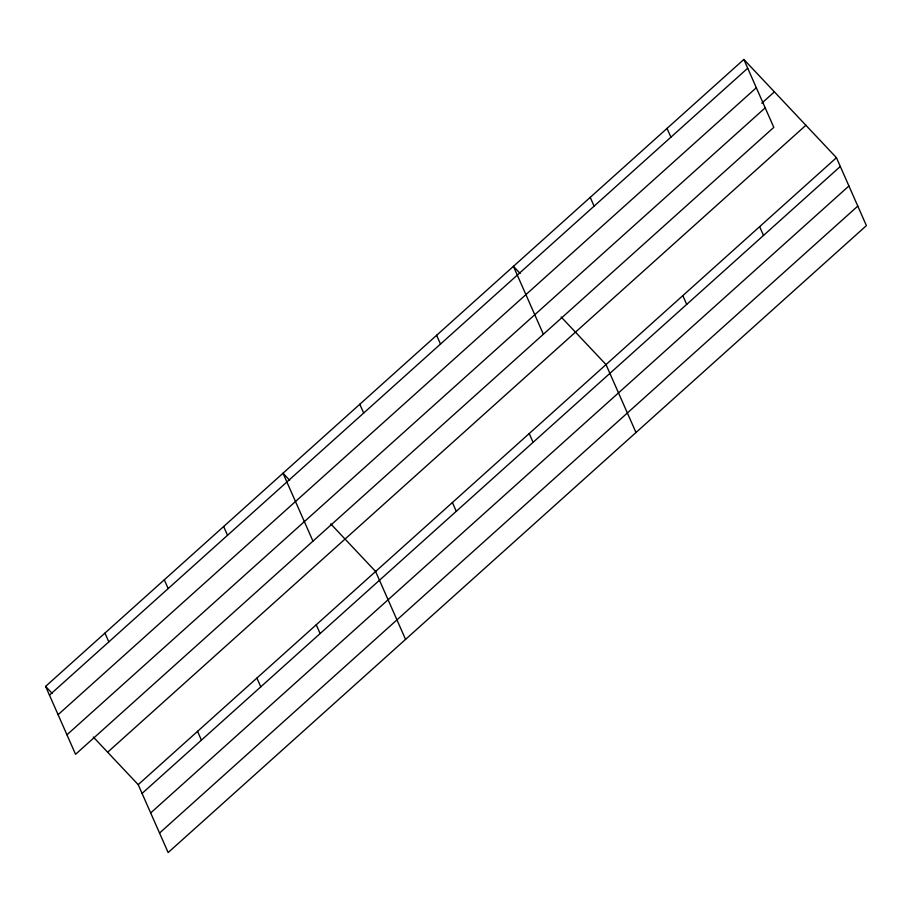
<?xml version="1.0" encoding="UTF-8"?>
<svg xmlns="http://www.w3.org/2000/svg" width="912" height="912" viewBox="0 0 912 912"><rect width="100%" height="100%" fill="white"/><g stroke="black" fill="none" stroke-linecap="round" stroke-linejoin="round"><path stroke-width="1.37" d="M743.85 59.44L773.798 127.361L75.559 754.304L45.6 686.383L743.85 59.44L836.441 157.696L866.4 225.617L168.15 852.56L138.202 784.639L93.332 737.033M49.476 695.161L747.715 68.218M58.083 714.677L756.322 87.734M761.782 103.204L774.402 91.861M66.952 734.787L765.191 107.844M107.639 752.218L805.889 125.275M138.202 784.639L836.441 157.696M142.067 793.429L840.317 166.474M150.674 812.934L848.924 185.991M159.543 833.044L857.793 206.101M520.114 273.429L513.422 266.327L543.381 334.248M561.154 316.977L606.024 364.595L635.983 432.505M289.685 480.316L283.005 473.225L312.964 541.135M330.737 523.876L375.607 571.482L405.555 639.403M45.6 686.383L52.28 693.473M759.639 226.666L763.515 235.444M667.037 128.398L670.913 137.188M682.826 295.625L686.702 304.403M590.235 197.368L594.1 206.146M529.211 433.553L533.087 442.331M436.62 335.297L440.496 344.075M452.409 502.512L456.285 511.301M359.807 404.255L363.683 413.045M316.247 624.777L320.123 633.555M223.657 526.509L227.521 535.298M256.899 678.061L260.775 686.839M164.297 579.804L168.173 588.582M197.551 731.356L201.427 740.134M104.948 633.099L108.824 641.877"/></g></svg>
